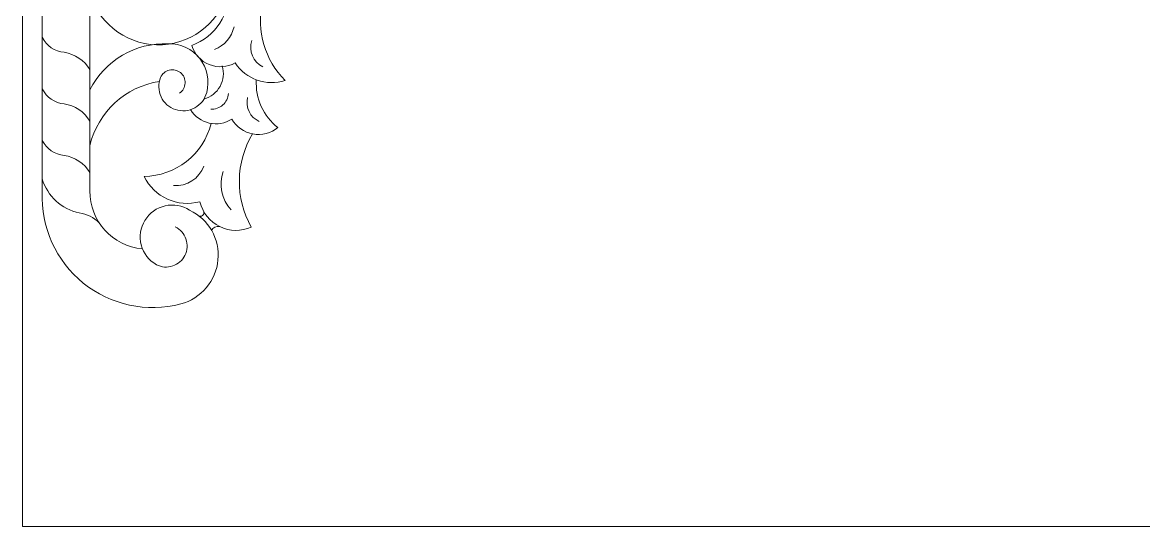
# Model space of a CAD drawing. Header units: millimetres. Extents: x 5151 to 5395, y 1354 to 1604.
# Drawn here: x 5150.8 to 5264.6, y 1482.2 to 1533.3 of the extents above; entities that cross this region are included whole.
import ezdxf

# ---------------------------------------------------------------- set-up
doc = ezdxf.new("R2010")
doc.units = ezdxf.units.MM
doc.header["$MEASUREMENT"] = 0
doc.layers.add('SITARA ALL', color=18, linetype='Continuous', true_color=0x000000)

msp = doc.modelspace()

# ---------------------------------------------------------------- linework, layer by layer
at = {"layer": 'SITARA ALL', "lineweight": 9}
for points, knots in [([(5150.76, 1604.2), (5150.76, 1604.2), (5394.76, 1604.2), (5394.76, 1604.2), (5394.76, 1604.2), (5394.76, 1482.2), (5394.76, 1482.2), (5394.76, 1482.2), (5150.76, 1482.2), (5150.76, 1482.2), (5150.76, 1482.2), (5150.76, 1604.2), (5150.76, 1604.2)], [0, 0, 0, 0, 0.25, 0.25, 0.25, 0.5, 0.5, 0.5, 0.75, 0.75, 0.75, 1, 1, 1, 1]), ([(5166.26, 1512.59), (5166.78, 1512.35), (5167.18, 1511.91), (5167.36, 1511.37), (5167.55, 1510.82), (5167.52, 1510.23), (5167.26, 1509.71), (5167.01, 1509.2), (5166.56, 1508.81), (5166.01, 1508.63), (5165.47, 1508.45), (5164.87, 1508.49), (5164.36, 1508.76), (5163.6, 1509.19), (5163.04, 1509.91), (5162.82, 1510.76), (5162.6, 1511.61), (5162.74, 1512.51), (5163.19, 1513.26), (5163.65, 1514.01), (5164.39, 1514.54), (5165.24, 1514.73), (5166.1, 1514.93), (5167, 1514.76), (5167.73, 1514.28), (5169.66, 1513.37), (5170.81, 1511.36), (5170.61, 1509.24), (5170.42, 1507.12), (5168.88, 1505.33), (5166.83, 1504.78), (5163.38, 1503.88), (5159.71, 1504.67), (5156.94, 1506.9), (5154.17, 1509.14), (5152.62, 1512.58), (5152.77, 1516.14), (5152.77, 1516.14), (5152.77, 1602.2), (5152.77, 1602.2), (5152.77, 1602.2), (5352.75, 1602.2), (5352.75, 1602.2), (5352.75, 1602.2), (5352.75, 1516.14), (5352.75, 1516.14), (5352.9, 1512.58), (5351.36, 1509.16), (5348.6, 1506.92), (5345.83, 1504.68), (5342.14, 1503.89), (5338.69, 1504.78), (5336.63, 1505.31), (5335.12, 1507.07), (5334.91, 1509.19), (5334.69, 1511.31), (5335.87, 1513.35), (5337.78, 1514.28), (5338.52, 1514.76), (5339.41, 1514.93), (5340.27, 1514.73), (5341.12, 1514.54), (5341.87, 1514.01), (5342.33, 1513.26), (5342.78, 1512.51), (5342.92, 1511.61), (5342.7, 1510.76), (5342.48, 1509.91), (5341.92, 1509.19), (5341.15, 1508.76), (5340.64, 1508.49), (5340.05, 1508.45), (5339.51, 1508.63), (5338.96, 1508.8), (5338.51, 1509.2), (5338.25, 1509.71), (5338, 1510.23), (5337.96, 1510.82), (5338.15, 1511.36), (5338.34, 1511.9), (5338.74, 1512.35), (5339.26, 1512.59)], [0, 0, 0, 0, 0.035714, 0.035714, 0.035714, 0.071429, 0.071429, 0.071429, 0.107143, 0.107143, 0.107143, 0.142857, 0.142857, 0.142857, 0.178571, 0.178571, 0.178571, 0.214286, 0.214286, 0.214286, 0.25, 0.25, 0.25, 0.285714, 0.285714, 0.285714, 0.321429, 0.321429, 0.321429, 0.357143, 0.357143, 0.357143, 0.392857, 0.392857, 0.392857, 0.428571, 0.428571, 0.428571, 0.464286, 0.464286, 0.464286, 0.5, 0.5, 0.5, 0.535714, 0.535714, 0.535714, 0.571429, 0.571429, 0.571429, 0.607143, 0.607143, 0.607143, 0.642857, 0.642857, 0.642857, 0.678571, 0.678571, 0.678571, 0.714286, 0.714286, 0.714286, 0.75, 0.75, 0.75, 0.785714, 0.785714, 0.785714, 0.821429, 0.821429, 0.821429, 0.857143, 0.857143, 0.857143, 0.892857, 0.892857, 0.892857, 0.928571, 0.928571, 0.928571, 1, 1, 1, 1]), ([(5157.6, 1516.17), (5157.6, 1516.17), (5157.6, 1596.52), (5157.6, 1596.52), (5157.36, 1597.59), (5157.62, 1598.71), (5158.3, 1599.57), (5158.94, 1600.28), (5159.17, 1601.28), (5158.9, 1602.2)], [0, 0, 0, 0, 0.25, 0.25, 0.25, 0.5, 0.5, 0.5, 1, 1, 1, 1]), ([(5204.03, 1596.52), (5204.03, 1596.52), (5268.3, 1596.52), (5268.3, 1596.52), (5268.3, 1596.52), (5347.92, 1596.52), (5347.92, 1596.52), (5347.92, 1596.52), (5347.92, 1516.17), (5347.92, 1516.17)], [0, 0, 0, 0, 0.25, 0.25, 0.25, 0.5, 0.5, 0.5, 1, 1, 1, 1]), ([(5175.12, 1535.34), (5174.49, 1532.49), (5175.36, 1529.51), (5177.42, 1527.44), (5175.52, 1526.84), (5173.45, 1527.57), (5172.35, 1529.23), (5171.54, 1528.78), (5170.58, 1528.71), (5169.72, 1529.06), (5168.87, 1529.4), (5168.21, 1530.12), (5167.94, 1531), (5170.36, 1531.86), (5171.9, 1534.25), (5171.68, 1536.82), (5171, 1533.61), (5168.25, 1531.25), (5164.97, 1531.06), (5161.69, 1530.87), (5158.65, 1533.01), (5157.6, 1536.13)], [0, 0, 0, 0, 0.125, 0.125, 0.125, 0.25, 0.25, 0.25, 0.375, 0.375, 0.375, 0.5, 0.5, 0.5, 0.625, 0.625, 0.625, 0.75, 0.75, 0.75, 1, 1, 1, 1]), ([(5157.6, 1528.55), (5157.04, 1529.5), (5156.09, 1530.14), (5155, 1530.3), (5154.05, 1530.39), (5153.2, 1530.96), (5152.77, 1531.82)], [0, 0, 0, 0, 0.333333, 0.333333, 0.333333, 1, 1, 1, 1]), ([(5166.71, 1526.16), (5167.05, 1526.39), (5167.26, 1526.77), (5167.27, 1527.18), (5167.29, 1527.59), (5167.12, 1527.98), (5166.8, 1528.24), (5166.49, 1528.5), (5166.07, 1528.59), (5165.67, 1528.5), (5165.27, 1528.4), (5164.94, 1528.13), (5164.78, 1527.75), (5164.53, 1527.12), (5164.55, 1526.41), (5164.83, 1525.79), (5165.12, 1525.17), (5165.65, 1524.7), (5166.3, 1524.49), (5166.95, 1524.28), (5167.66, 1524.34), (5168.26, 1524.67), (5168.86, 1525), (5169.29, 1525.56), (5169.46, 1526.22), (5169.78, 1527.42), (5169.52, 1528.7), (5168.75, 1529.67), (5167.99, 1530.64), (5166.81, 1531.2), (5165.58, 1531.17), (5162.23, 1531.3), (5159.11, 1529.47), (5157.6, 1526.48)], [0, 0, 0, 0, 0.083333, 0.083333, 0.083333, 0.166667, 0.166667, 0.166667, 0.25, 0.25, 0.25, 0.333333, 0.333333, 0.333333, 0.416667, 0.416667, 0.416667, 0.5, 0.5, 0.5, 0.583333, 0.583333, 0.583333, 0.666667, 0.666667, 0.666667, 0.75, 0.75, 0.75, 0.833333, 0.833333, 0.833333, 1, 1, 1, 1]), ([(5169.18, 1525.56), (5169.88, 1525.75), (5170.47, 1526.21), (5170.82, 1526.85), (5171.17, 1527.48), (5171.25, 1528.22), (5171.04, 1528.92)], [0, 0, 0, 0, 0.333333, 0.333333, 0.333333, 1, 1, 1, 1]), ([(5174.5, 1527.52), (5174.39, 1525.63), (5175.21, 1523.82), (5176.7, 1522.66), (5175.99, 1522.09), (5175.06, 1521.85), (5174.16, 1522.02), (5173.26, 1522.18), (5172.47, 1522.74), (5172.01, 1523.53), (5171.33, 1523.08), (5170.51, 1522.94), (5169.72, 1523.12), (5168.93, 1523.3), (5168.25, 1523.8), (5167.83, 1524.49)], [0, 0, 0, 0, 0.166667, 0.166667, 0.166667, 0.333333, 0.333333, 0.333333, 0.5, 0.5, 0.5, 0.666667, 0.666667, 0.666667, 1, 1, 1, 1]), ([(5157.6, 1523.32), (5157.04, 1524.27), (5156.09, 1524.91), (5155, 1525.07), (5154.05, 1525.16), (5153.2, 1525.73), (5152.77, 1526.59)], [0, 0, 0, 0, 0.333333, 0.333333, 0.333333, 1, 1, 1, 1]), ([(5169.87, 1524.54), (5170.32, 1524.51), (5170.76, 1524.66), (5171.1, 1524.96), (5171.44, 1525.26), (5171.64, 1525.68), (5171.67, 1526.13)], [0, 0, 0, 0, 0.333333, 0.333333, 0.333333, 1, 1, 1, 1]), ([(5169.91, 1523.08), (5169.13, 1519.95), (5166.32, 1517.75), (5163.1, 1517.72), (5164.13, 1515.61), (5166.52, 1514.53), (5168.78, 1515.15), (5169.03, 1514.05), (5169.77, 1513.12), (5170.78, 1512.63), (5171.79, 1512.13), (5172.96, 1512.11), (5173.99, 1512.58), (5172.33, 1515.52), (5172.38, 1519.13), (5174.12, 1522.03)], [0, 0, 0, 0, 0.166667, 0.166667, 0.166667, 0.333333, 0.333333, 0.333333, 0.5, 0.5, 0.5, 0.666667, 0.666667, 0.666667, 1, 1, 1, 1]), ([(5157.6, 1518.1), (5157.04, 1519.04), (5156.09, 1519.69), (5155, 1519.84), (5154.05, 1519.93), (5153.2, 1520.51), (5152.77, 1521.36)], [0, 0, 0, 0, 0.333333, 0.333333, 0.333333, 1, 1, 1, 1]), ([(5158.55, 1513), (5158, 1513.55), (5157.29, 1513.9), (5156.53, 1514.02), (5154.73, 1514.38), (5153.29, 1515.71), (5152.77, 1517.47)], [0, 0, 0, 0, 0.333333, 0.333333, 0.333333, 1, 1, 1, 1]), ([(5168.6, 1513.75), (5168.73, 1513.65), (5168.91, 1513.65), (5169.04, 1513.75), (5169.17, 1513.85), (5169.22, 1514.02), (5169.16, 1514.17)], [0, 0, 0, 0, 0.333333, 0.333333, 0.333333, 1, 1, 1, 1])]:
    msp.add_open_spline(points, degree=3, knots=knots, dxfattribs=at)
for points in [[(5170.25, 1530.58), (5171.25, 1530.98), (5171.99, 1531.83), (5172.25, 1532.88)], [(5174.04, 1531.49), (5173.7, 1530.45), (5174.17, 1529.31), (5175.16, 1528.83)], [(5164.66, 1527.35), (5161.21, 1526.8), (5158.43, 1524.25), (5157.6, 1520.86)], [(5173.62, 1525.71), (5173.37, 1524.72), (5173.87, 1523.7), (5174.8, 1523.29)], [(5166.09, 1516.81), (5167.44, 1516.67), (5168.71, 1517.48), (5169.16, 1518.76)], [(5171.15, 1518.22), (5170.69, 1516.87), (5170.98, 1515.38), (5171.93, 1514.31)], [(5157.6, 1516.26), (5157.57, 1513.2), (5159.9, 1510.64), (5162.95, 1510.37)], [(5170.77, 1512.63), (5170.44, 1512.69), (5170.11, 1512.53), (5169.94, 1512.24)]]:
    msp.add_open_spline(points, degree=3, dxfattribs=at)

doc.saveas('drawing.dxf')
